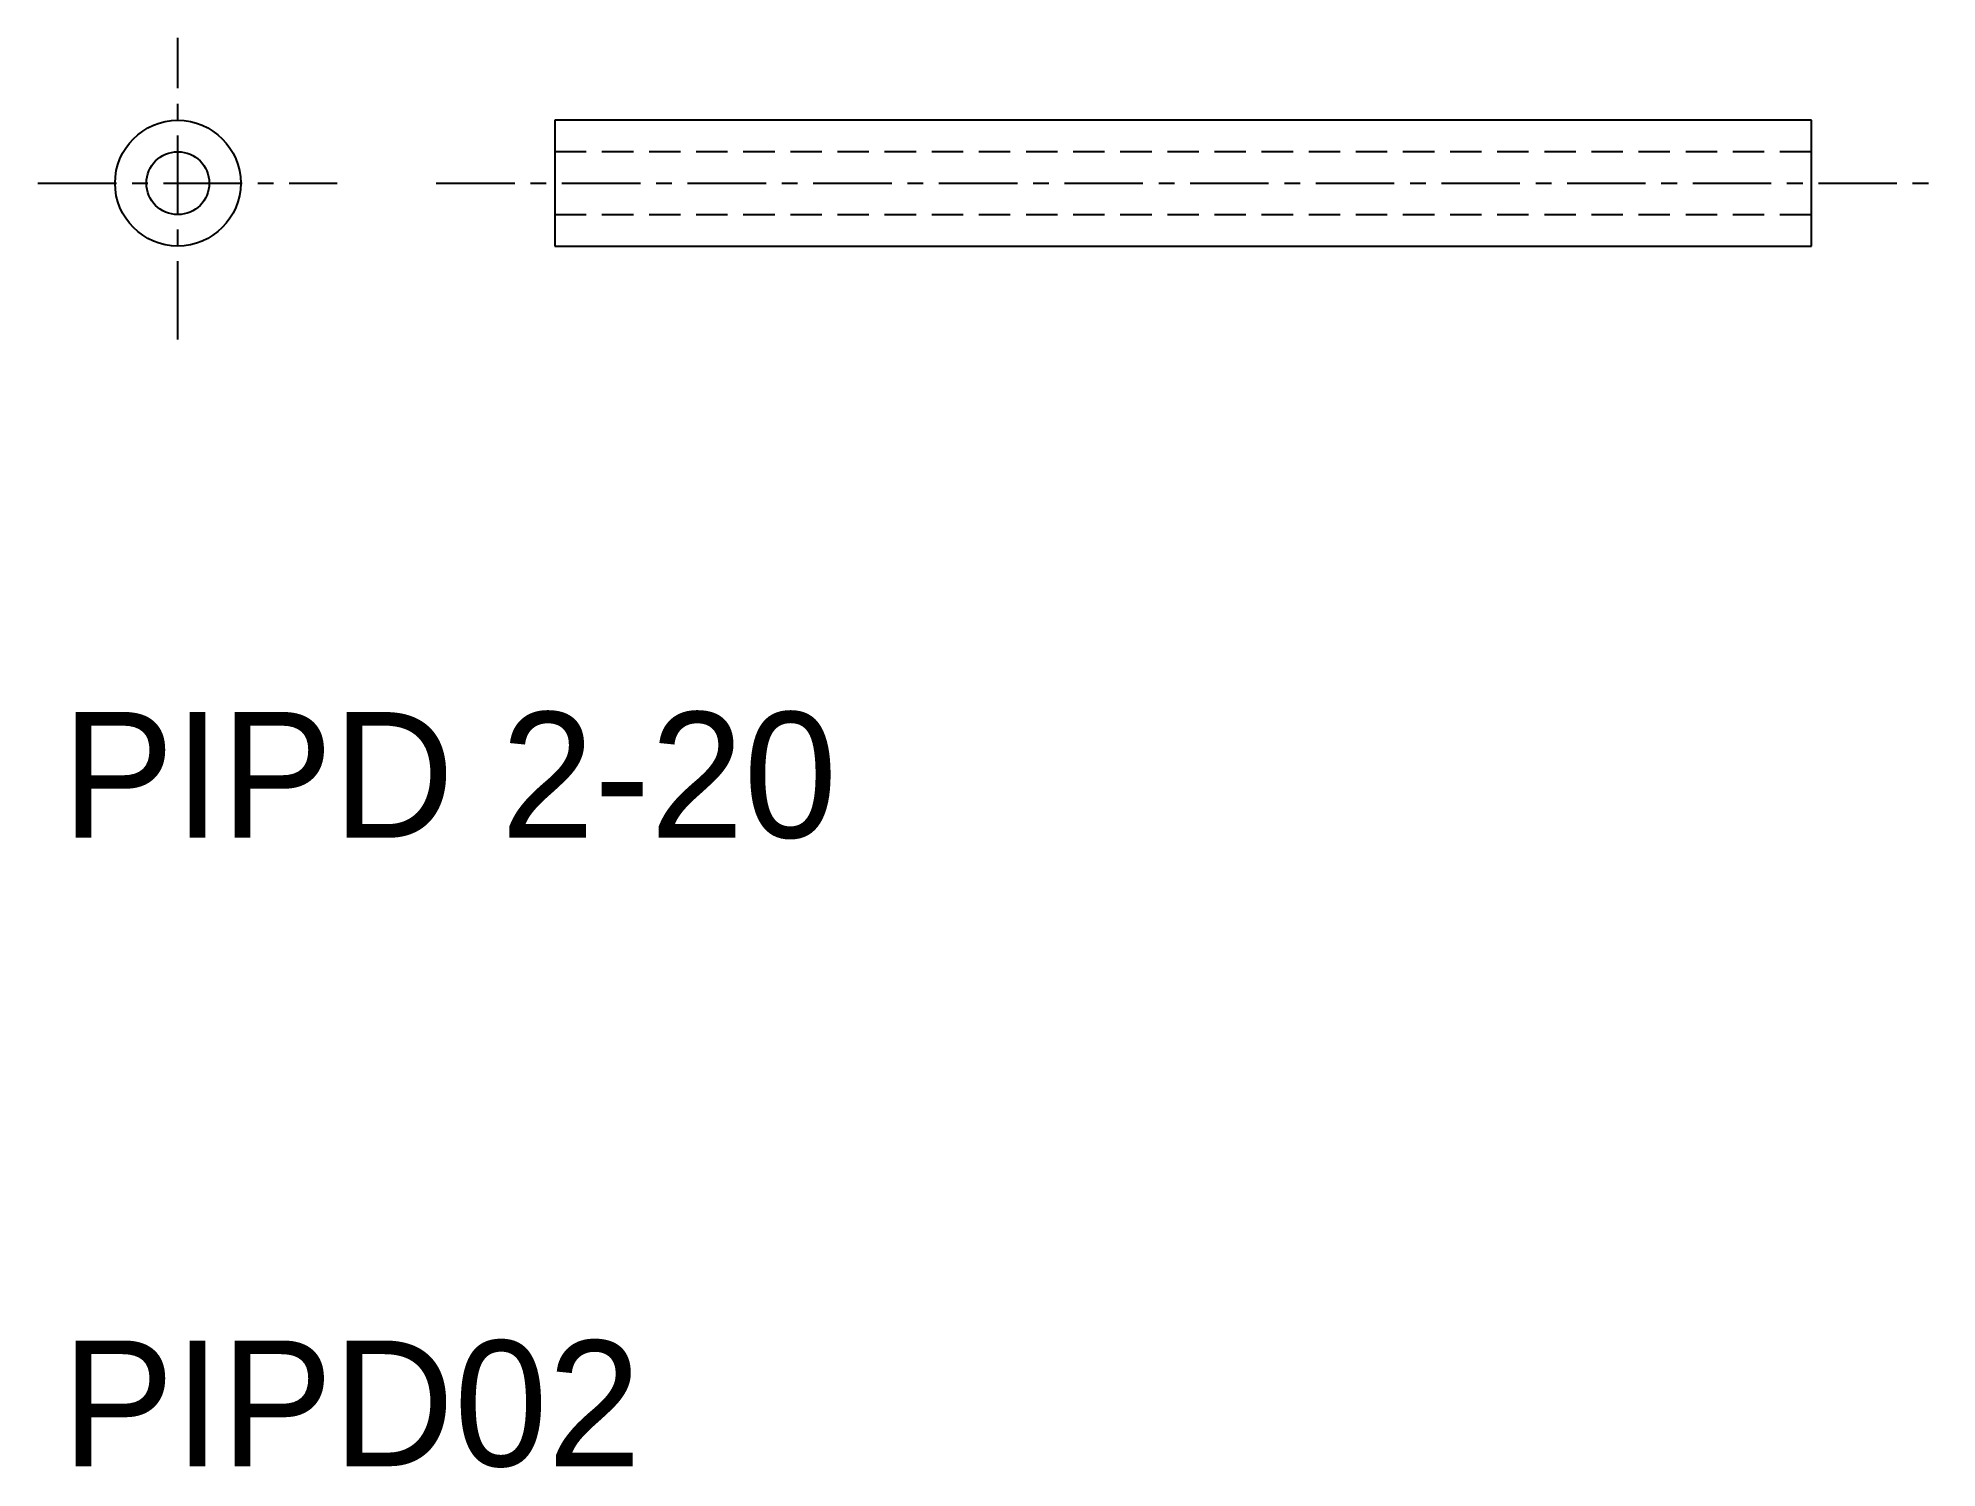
# Model space of a CAD drawing. Extents: x 9.6 to 39.8, y 10 to 32.7.
import ezdxf

# ---------------------------------------------------------------- set-up
doc = ezdxf.new("R2010")
doc.units = 0
doc.linetypes.add('CENTER', pattern=[2, 1.25, -0.25, 0.25, -0.25])
doc.linetypes.add('DASHED', pattern=[0.75, 0.5, -0.25])
doc.layers.get('0').update_dxf_attribs({"linetype": 'CONTINUOUS'})
doc.layers.add('CENTER', color=1, linetype='CENTER')

msp = doc.modelspace()

# ---------------------------------------------------------------- linework, layer by layer
at = {"color": 7, "linetype": 'CONTINUOUS'}
for p, q in [((37.844, 31.414), (17.844, 31.414)), ((17.844, 31.414), (17.844, 29.414)), ((37.844, 29.414), (37.844, 31.414)), ((17.844, 29.414), (37.844, 29.414))]:
    msp.add_line(p, q, dxfattribs=at)
at = {"color": 3, "linetype": 'DASHED'}
for p, q in [((37.844, 30.914), (17.844, 30.914)), ((17.844, 29.914), (37.844, 29.914))]:
    msp.add_line(p, q, dxfattribs=at)
at = {"color": 7, "linetype": 'CONTINUOUS'}
for radius in [1, 0.5]:
    msp.add_circle((11.844, 30.414), radius, dxfattribs=at)
at = {"layer": 'CENTER', "color": 1, "linetype": 'CENTER'}
for p, q in [((11.844, 27.925), (11.844, 32.724)), ((9.618, 30.414), (14.382, 30.414)), ((15.956, 30.414), (39.844, 30.414))]:
    msp.add_line(p, q, dxfattribs=at)

# ---------------------------------------------------------------- texts
at = {"color": 7, "linetype": 'CONTINUOUS'}
for s, p in [('PIPD 2-20', (10, 20)), ('PIPD02', (10, 10))]:
    msp.add_text(s, height=2, dxfattribs=at).set_placement(p)

doc.saveas('drawing.dxf')
